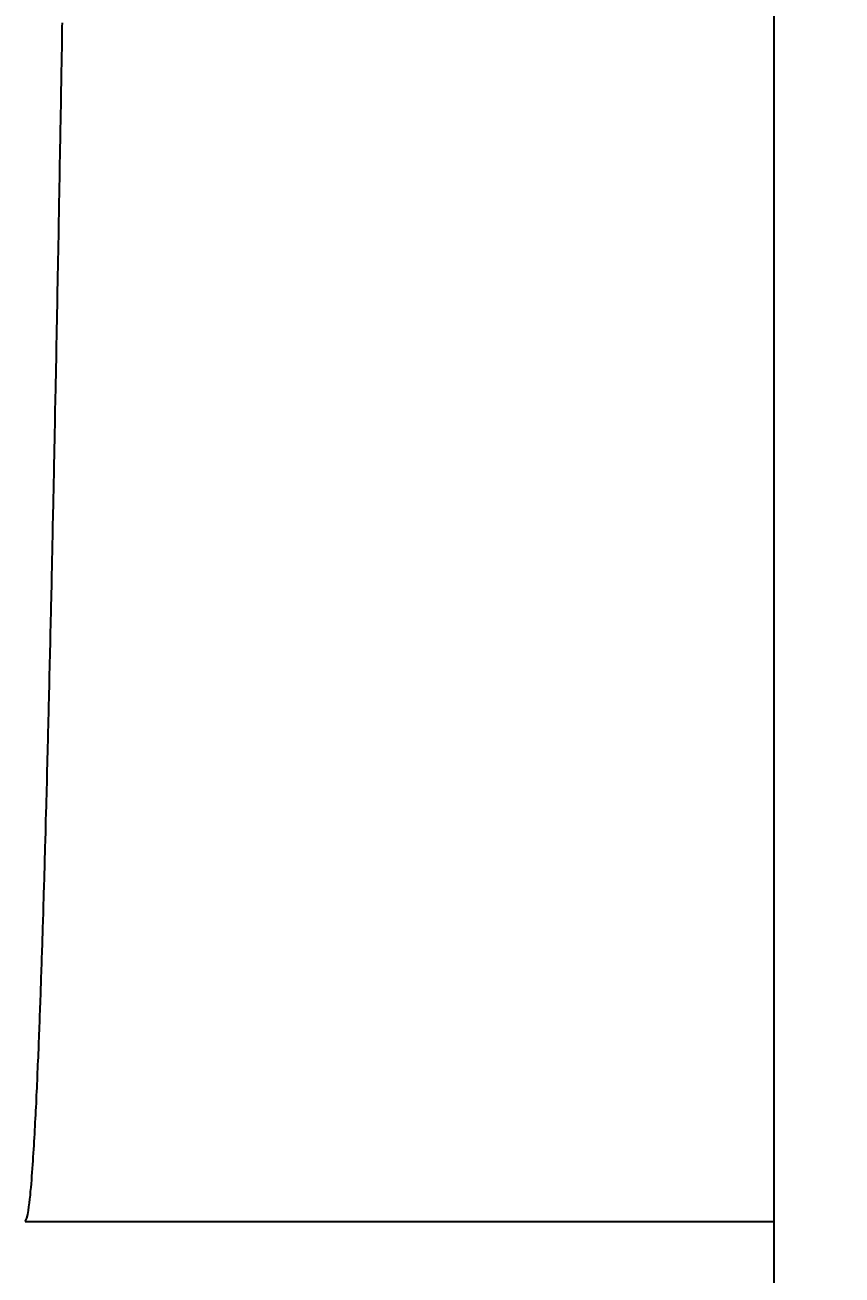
# Model space of a CAD drawing. Header units: millimetres. Extents: x 0 to 3800, y -67 to 2530.
# Drawn here: x 2239.39 to 2244.99, y 1448.22 to 1456.79 of the extents above; entities that cross this region are included whole.
import ezdxf

# ---------------------------------------------------------------- set-up
doc = ezdxf.new("R2010")
doc.units = ezdxf.units.MM
for name, color, linetype in [('내부선 및 부속', 4, 'Continuous'), ('외형선', 3, 'Continuous'), ('치수선', 7, 'Continuous')]:
    doc.layers.add(name, color=color, linetype=linetype)
doc.styles.add('____', font='')
doc.styles.get('____').set_extended_font_data('굴림')
doc.dimstyles.new('MSADIM', dxfattribs={"dimtxt": 33, "dimasz": 17, "dimexe": 10, "dimexo": 7.5, "dimgap": 10, "dimtad": 0, "dimtih": 1, "dimtoh": 1, "dimdec": 0, "dimzin": 1, "dimdsep": 46, "dimtxsty": '____', "dimcen": 11.25, "dimadec": 0, "dimazin": 0, "dimtfac": 1, "dimtdec": 0, "dimtix": 1, "dimtmove": 0, "dimatfit": 3, "dimfxl": 1, "dimtolj": 1, "dimtzin": 1, "dimarcsym": 0})

# ---------------------------------------------------------------- blocks, each defined once
blk = doc.blocks.new('*D35')
at = {"layer": '치수선', "color": 0, "linetype": 'Continuous', "lineweight": -2, "transparency": 16777216}
for p, q in [((2924.5235, 1577.5117), (2924.5235, 1252.0017)), ((2244.5236, 1269.5017), (2244.5236, 1272.0017)), ((2261.5236, 1262.0017), (2547.2433, 1262.0017)), ((2907.5235, 1262.0017), (2621.8038, 1262.0017))]:
    blk.add_line(p, q, dxfattribs=at)
at = {"layer": '치수선', "color": 0, "linetype": 'Continuous', "transparency": 16777216}
for points in [[(2261.5236, 1264.835), (2261.5236, 1259.1683), (2244.5236, 1262.0017)], [(2907.5235, 1264.835), (2907.5235, 1259.1683), (2924.5235, 1262.0017)]]:
    blk.add_solid(points, dxfattribs=at)
at = {"layer": '치수선', "color": 0, "linetype": 'Continuous', "transparency": 16777216, "insert": (2584.5236, 1262.0017), "char_height": 25, "attachment_point": 5, "style": '____'}
blk.add_mtext('\\A1;680', dxfattribs=at)

msp = doc.modelspace()

# ---------------------------------------------------------------- linework, layer by layer
at = {"layer": '내부선 및 부속', "linetype": 'Continuous'}
for q in [(2239.3919, 1448.5872), (2244.5236, 1448.587), (2244.5236, 1448.587)]:
    msp.add_line((2239.3909, 1448.587), q, dxfattribs=at)
at = {"layer": '내부선 및 부속', "linetype": 'Continuous', "flags": 128}
msp.add_lwpolyline([(2239.3916, 1448.5868), (2239.4036, 1448.6098), (2239.4096, 1448.6358), (2239.4146, 1448.6618), (2239.4176, 1448.6878), (2239.4216, 1448.7138), (2239.4246, 1448.7398), (2239.4276, 1448.7668), (2239.4296, 1448.7928), (2239.4326, 1448.8188), (2239.4346, 1448.8448), (2239.4366, 1448.8718), (2239.4386, 1448.8978), (2239.4406, 1448.9238), (2239.4426, 1448.9498), (2239.4446, 1448.9768), (2239.4466, 1449.0028), (2239.4476, 1449.0288), (2239.4496, 1449.0558), (2239.4516, 1449.0818), (2239.4526, 1449.1078), (2239.4546, 1449.1348), (2239.4556, 1449.1608), (2239.4576, 1449.1868), (2239.4586, 1449.2128), (2239.4606, 1449.2398), (2239.4616, 1449.2658), (2239.4626, 1449.2918), (2239.4646, 1449.3188), (2239.4656, 1449.3448), (2239.4666, 1449.3708), (2239.4686, 1449.3978), (2239.4696, 1449.4238), (2239.4706, 1449.4498), (2239.4716, 1449.4768), (2239.4736, 1449.5028), (2239.4746, 1449.5288), (2239.4756, 1449.5558), (2239.4766, 1449.5818), (2239.4776, 1449.6078), (2239.4786, 1449.6348), (2239.4796, 1449.6608), (2239.4806, 1449.6868), (2239.4826, 1449.7138), (2239.4836, 1449.7398), (2239.4846, 1449.7658), (2239.4856, 1449.7928), (2239.4866, 1449.8188), (2239.4876, 1449.8448), (2239.4886, 1449.8718), (2239.4896, 1449.8978), (2239.4906, 1449.9238), (2239.4916, 1449.9508), (2239.4926, 1449.9768), (2239.4936, 1450.0028), (2239.4946, 1450.0298), (2239.4956, 1450.0558), (2239.4966, 1450.0818), (2239.4976, 1450.1088), (2239.4986, 1450.1348), (2239.4986, 1450.1608), (2239.4996, 1450.1878), (2239.5006, 1450.2138), (2239.5016, 1450.2398), (2239.5026, 1450.2668), (2239.5036, 1450.2928), (2239.5046, 1450.3188), (2239.5056, 1450.3458), (2239.5066, 1450.3718), (2239.5066, 1450.3978), (2239.5076, 1450.4248), (2239.5086, 1450.4508), (2239.5096, 1450.4768), (2239.5106, 1450.5038), (2239.5116, 1450.5298), (2239.5126, 1450.5558), (2239.5126, 1450.5828), (2239.5136, 1450.6088), (2239.5146, 1450.6348), (2239.5156, 1450.6618), (2239.5166, 1450.6878), (2239.5166, 1450.7138), (2239.5176, 1450.7408), (2239.5186, 1450.7668), (2239.5196, 1450.7928), (2239.5206, 1450.8198), (2239.5206, 1450.8458), (2239.5216, 1450.8718), (2239.5226, 1450.8988), (2239.5236, 1450.9248), (2239.5236, 1450.9508), (2239.5246, 1450.9778), (2239.5256, 1451.0038), (2239.5266, 1451.0298), (2239.5266, 1451.0568), (2239.5276, 1451.0828), (2239.5286, 1451.1088), (2239.5296, 1451.1358), (2239.5296, 1451.1618), (2239.5306, 1451.1878), (2239.5316, 1451.2148), (2239.5316, 1451.2148), (2239.5326, 1451.2408), (2239.5326, 1451.2668), (2239.5336, 1451.2938), (2239.5346, 1451.3198), (2239.5346, 1451.3458), (2239.5356, 1451.3728), (2239.5366, 1451.3988), (2239.5376, 1451.4248), (2239.5376, 1451.4518), (2239.5386, 1451.4778), (2239.5396, 1451.5048), (2239.5396, 1451.5308), (2239.5406, 1451.5568), (2239.5416, 1451.5838), (2239.5416, 1451.6098), (2239.5426, 1451.6358), (2239.5436, 1451.6628), (2239.5436, 1451.6888), (2239.5446, 1451.7148), (2239.5456, 1451.7418), (2239.5456, 1451.7678), (2239.5466, 1451.7938), (2239.5476, 1451.8208), (2239.5476, 1451.8468), (2239.5486, 1451.8728), (2239.5496, 1451.8998), (2239.5496, 1451.9258), (2239.5506, 1451.9518), (2239.5516, 1451.9788), (2239.5516, 1452.0048), (2239.5526, 1452.0308), (2239.5536, 1452.0578), (2239.5536, 1452.0838), (2239.5546, 1452.1098), (2239.5546, 1452.1368), (2239.5556, 1452.1628), (2239.5566, 1452.1888), (2239.5566, 1452.2158), (2239.5576, 1452.2418), (2239.5586, 1452.2678), (2239.5586, 1452.2948), (2239.5596, 1452.3208), (2239.5596, 1452.3468), (2239.5606, 1452.3738), (2239.5616, 1452.3998), (2239.5616, 1452.4268), (2239.5626, 1452.4528), (2239.5636, 1452.4788), (2239.5636, 1452.5058), (2239.5646, 1452.5318), (2239.5646, 1452.5578), (2239.5656, 1452.5848), (2239.5666, 1452.6108), (2239.5666, 1452.6368), (2239.5676, 1452.6638), (2239.5676, 1452.6898), (2239.5686, 1452.7158), (2239.5696, 1452.7428), (2239.5696, 1452.7688), (2239.5706, 1452.7948), (2239.5706, 1452.8218), (2239.5716, 1452.8478), (2239.5716, 1452.8738), (2239.5726, 1452.9008), (2239.5736, 1452.9268), (2239.5736, 1452.9528), (2239.5746, 1452.9798), (2239.5746, 1453.0058), (2239.5756, 1453.0318), (2239.5766, 1453.0588), (2239.5766, 1453.0848), (2239.5776, 1453.1108), (2239.5776, 1453.1378), (2239.5786, 1453.1638), (2239.5786, 1453.1908), (2239.5796, 1453.2168), (2239.5796, 1453.2428), (2239.5806, 1453.2698), (2239.5816, 1453.2958), (2239.5816, 1453.3218), (2239.5826, 1453.3488), (2239.5826, 1453.3748), (2239.5836, 1453.4008), (2239.5836, 1453.4278), (2239.5846, 1453.4538), (2239.5856, 1453.4798), (2239.5856, 1453.5068), (2239.5866, 1453.5328), (2239.5866, 1453.5588), (2239.5876, 1453.5858), (2239.5876, 1453.6118), (2239.5886, 1453.6378), (2239.5886, 1453.6648), (2239.5896, 1453.6908), (2239.5896, 1453.7168), (2239.5906, 1453.7438), (2239.5916, 1453.7698), (2239.5916, 1453.7958), (2239.5926, 1453.8228), (2239.5926, 1453.8488), (2239.5926, 1453.8488), (2239.5936, 1453.8748), (2239.5936, 1453.9018), (2239.5946, 1453.9278), (2239.5946, 1453.9548), (2239.5956, 1453.9808), (2239.5956, 1454.0068), (2239.5966, 1454.0338), (2239.5966, 1454.0598), (2239.5976, 1454.0858), (2239.5976, 1454.1128), (2239.5986, 1454.1388), (2239.5986, 1454.1648), (2239.5996, 1454.1918), (2239.6006, 1454.2178), (2239.6006, 1454.2438), (2239.6016, 1454.2708), (2239.6016, 1454.2968), (2239.6026, 1454.3228), (2239.6026, 1454.3498), (2239.6036, 1454.3758), (2239.6036, 1454.4018), (2239.6046, 1454.4288), (2239.6046, 1454.4548), (2239.6056, 1454.4808), (2239.6056, 1454.5078), (2239.6066, 1454.5338), (2239.6066, 1454.5598), (2239.6076, 1454.5868), (2239.6076, 1454.6128), (2239.6086, 1454.6398), (2239.6086, 1454.6658), (2239.6096, 1454.6918), (2239.6096, 1454.7188), (2239.6106, 1454.7448), (2239.6106, 1454.7708), (2239.6116, 1454.7978), (2239.6116, 1454.8238), (2239.6126, 1454.8498), (2239.6126, 1454.8768), (2239.6136, 1454.9028), (2239.6136, 1454.9288), (2239.6146, 1454.9558), (2239.6146, 1454.9818), (2239.6156, 1455.0078), (2239.6156, 1455.0348), (2239.6166, 1455.0608), (2239.6166, 1455.0868), (2239.6176, 1455.1138), (2239.6176, 1455.1398), (2239.6186, 1455.1658), (2239.6186, 1455.1928), (2239.6196, 1455.2188), (2239.6196, 1455.2448), (2239.6206, 1455.2718), (2239.6206, 1455.2978), (2239.6216, 1455.3248), (2239.6216, 1455.3508), (2239.6226, 1455.3768), (2239.6226, 1455.4038), (2239.6236, 1455.4298), (2239.6236, 1455.4558), (2239.6246, 1455.4828), (2239.6246, 1455.5088), (2239.6256, 1455.5348), (2239.6256, 1455.5618), (2239.6256, 1455.5878), (2239.6266, 1455.6138), (2239.6266, 1455.6408), (2239.6276, 1455.6668), (2239.6276, 1455.6928), (2239.6286, 1455.7198), (2239.6286, 1455.7458), (2239.6296, 1455.7718), (2239.6296, 1455.7988), (2239.6306, 1455.8248), (2239.6306, 1455.8508), (2239.6316, 1455.8778), (2239.6316, 1455.9038), (2239.6326, 1455.9298), (2239.6326, 1455.9568), (2239.6336, 1455.9828), (2239.6336, 1456.0098), (2239.6346, 1456.0358), (2239.6346, 1456.0618), (2239.6346, 1456.0888), (2239.6356, 1456.1148), (2239.6356, 1456.1408), (2239.6366, 1456.1678), (2239.6366, 1456.1938), (2239.6376, 1456.2198), (2239.6376, 1456.2468), (2239.6386, 1456.2728), (2239.6386, 1456.2988), (2239.6396, 1456.3258), (2239.6396, 1456.3518), (2239.6406, 1456.3778), (2239.6406, 1456.4048), (2239.6416, 1456.4308), (2239.6416, 1456.4568), (2239.6416, 1456.4838), (2239.6416, 1456.4838), (2239.6426, 1456.5098), (2239.6426, 1456.5358), (2239.6436, 1456.5628), (2239.6436, 1456.5888), (2239.6446, 1456.6148), (2239.6446, 1456.6418), (2239.6456, 1456.6678), (2239.6456, 1456.6948), (2239.6466, 1456.7208), (2239.6466, 1456.7468), (2239.6466, 1456.7738), (2239.6476, 1456.7998)], dxfattribs=at)
at = {"layer": '외형선', "linetype": 'Continuous'}
msp.add_line((2244.5236, 1223.4989), (2244.5236, 1892.079), dxfattribs=at)

# ---------------------------------------------------------------- dimensions: what is measured, and where the dimension line sits
at = {"layer": '치수선', "linetype": 'Continuous'}
dim = msp.add_linear_dim(base=(2244.5236, 1262.0017), p1=(2924.5235, 1585.0117), p2=(2244.5236, 1262.0017), dimstyle='MSADIM', override={"dimtxt": 25}, dxfattribs=at)
dim.commit()
dim.dimension.update_dxf_attribs({"geometry": '*D35', "text_midpoint": (2584.5236, 1262.0017)})

doc.saveas('drawing.dxf')
